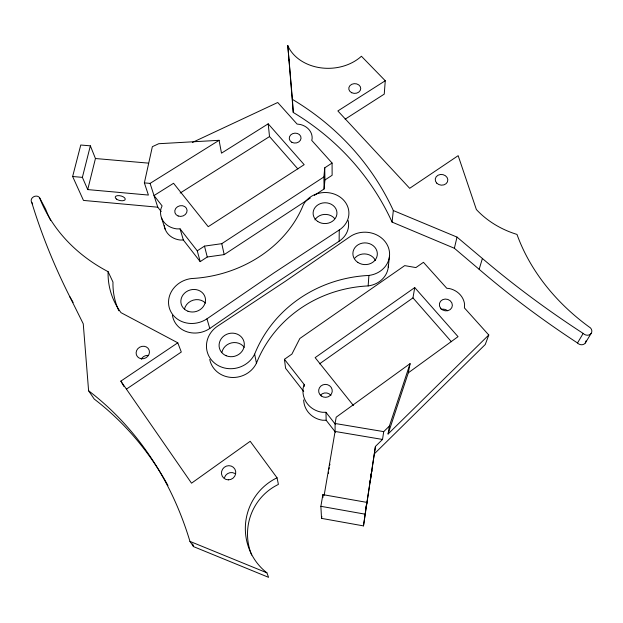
<?xml version="1.0" encoding="UTF-8"?>
<svg xmlns="http://www.w3.org/2000/svg" width="623" height="623" viewBox="0 0 623 623"><rect width="100%" height="100%" fill="white"/><g stroke="black" fill="none" stroke-linecap="round" stroke-linejoin="round"><path stroke-width="0.93" d="M324.147 495.355L335.081 431.459L335.104 423.492L336.186 417.184L410.082 363.63L408.299 372.827L388.074 433.997L488.775 334.995L464.423 307.91L464.571 304.367A18.885 16.914 13.6 0 0 449.121 288.488L446.792 288.293L423.445 262.314L415.891 267.579L404.709 265.624L299.827 338.499L291.914 354.082L284.438 359.3L285.575 368.255L303.705 391.493M172.415 315.293A24.32 21.953 -17.6 0 0 209.787 328.485L275.164 283.457L339.138 241.202L339.239 229.988A23.869 20.824 -1.6 0 0 340.057 197.047A23.869 20.824 -1.6 0 0 303.308 204.889A118.105 100.007 -12.1 0 1 191.619 278.528A24.873 22.335 -17.3 0 0 169.845 309.483A24.873 22.335 -17.3 0 0 206.961 318.828L273.847 272.983L339.239 229.988M209.741 359.448A24.827 23.02 -16.1 0 0 230.954 377.398A24.827 23.02 -16.1 0 0 256.45 363.17A130.417 123.72 14.8 0 1 368.154 285.918L368.909 275.436A24.468 21.727 3 0 0 387.529 245.439A24.468 21.727 3 0 0 349.892 236.756L285.42 281.253L217.482 326.211A25.395 23.44 -15.7 0 0 215.394 363.754A25.395 23.44 -15.7 0 0 254.643 354.121A133.501 126.212 13.8 0 1 368.909 275.436M585.994 340.898A5.031 4.353 25.1 0 1 582.832 344.62A5.031 4.353 25.1 0 1 577.505 342.977A773.198 497.029 16.6 0 1 479.157 269.315L454.369 248.266L392.069 222.092A306.75 272.212 -26.4 0 0 293.262 112.467L287.803 45.666A43.454 34.436 -2.1 0 0 361.418 56.249L385.263 80.749L384.243 94.128L345.126 119.195M314.35 195.373L324.1 188.971L324.933 179.977L324.739 167.828L332.082 163.047L311.734 140.385L312.131 138.618A17.008 14.267 -4.1 0 0 300.527 124.53L297.07 124.047L277.733 102.499L192.336 142.472M324.1 188.971L323.882 176.955L324.739 167.828M392.069 222.092L393.323 210.543A313.782 277.118 -26 0 0 292.421 99.392L287.803 45.666M388.277 267.103L389.476 256.294M328.422 473.371L328.57 472.156M363.489 525.898L366.783 502.372L322.878 494.623L320.876 506.304L321.53 518.375L363.489 525.898L375.435 446.418L382.522 439.449L383.721 431.63L389.406 426.054L410.082 363.63M366.783 502.372L365.974 508.664L375.435 446.418M370.903 476.478L370.054 482.311L370.747 477.896M370.981 476.377L371.83 470.56L371.137 474.952M328.999 469.22L329.248 467.702M388.074 433.997L389.406 426.054M321.53 518.375L321.857 516.451M319.529 363.848L412.963 297.88L414.739 287.585L458.037 336.661L408.299 372.827M161.17 211.555L157.775 207.194L83.474 200.419L72.634 176.504L80.764 145.019L90.358 145.837L82.376 177.368L87.718 189.587L148.406 195.054L144.365 182.882L152.355 146.685L158.725 143.718L219.078 140.315L221.492 153.165L268.186 123.829L304.172 164.674L208.214 226.686L173.552 183.279L154.013 195.56L162.089 205.878L160.983 208.658A20.567 17.685 -14.1 0 0 176.761 228.875L180.086 228.882L197.25 250.828L200.193 261.629L207.264 256.995L224.187 254.605L310.293 198.044M329.738 465.077L329.941 464.151M454.369 248.266L457.017 237.098L393.323 210.543M87.718 189.587L95.444 158.522L90.358 145.837M479.157 269.315L482.397 258.49L457.017 237.098M284.438 359.3L304.188 384.5L303.183 387.825A22.537 21.431 1.3 0 0 322.286 412.27L325.969 412.309L335.54 424.52M488.775 334.995L485.27 344.488L374.462 453.708M577.505 342.977L583.167 333.414A5.148 4.431 24.5 0 0 590.285 334.31A5.148 4.431 24.5 0 0 590.464 327.908A199.928 158.515 20.8 0 1 516.989 234.419A82.158 67.751 12.7 0 1 476.377 209.546L458.162 155.672L409.677 188.31L337.861 110.949L385.263 80.749M585.27 343.032L591.118 333.469M414.739 287.585L315.137 357.641L353.42 405.511M126.524 389.056L181.301 352.026L177.789 342.814L121.01 312.668A83.256 73.623 -15.7 0 1 108.091 271.659A178.513 148.64 -10.2 0 1 39.522 197.616A4.587 3.777 -22.4 0 0 33.416 196.899A4.587 3.777 -22.4 0 0 31.734 202.366A819.775 600.066 16.9 0 0 69.76 296.626L83.256 323.828L88.598 390.753A414.046 333.835 -56.3 0 1 189.945 541.387L193.488 546.597L268.583 577.334L266.901 572.817A55.984 55.276 -84.3 0 1 277.04 477.802L250.197 441.294L191.526 483.183L120.862 381.112L177.789 342.814M324.933 179.977L332.129 175.273L332.082 163.047M197.25 250.828L204.484 246.116L221.78 243.671L323.882 176.955M180.164 193.044L269.525 136.562L268.186 123.829M144.365 182.882L150.081 183.388L219.078 140.315M200.193 261.629L183.357 240.026L180.102 240.019A20.131 17.413 -14.3 0 1 164.285 225.604M335.509 432.245L326.164 420.268L322.566 420.229A22.023 21.018 1.7 0 1 303.666 399.911M95.444 158.522L148.227 163.109M72.634 176.504L82.376 177.368M335.104 423.492L383.721 431.63M335.081 431.459L382.522 439.449M320.876 506.304L364.992 514.154M189.945 541.387L266.901 572.817M412.963 297.88L451.395 341.731M269.525 136.562L297.864 168.942M88.598 390.753L94.205 399.039A402.435 326.07 -56.7 0 1 167.961 485.512M69.76 296.626L73.132 302.443M120.862 381.112L123.954 386.509M31.734 202.366L32.63 204.009M39.522 197.616L45.643 209.157A174.876 146.6 -10.2 0 0 50.681 220.487M108.091 271.659L112.973 282.071A81.457 72.416 -15.9 0 0 118.837 310.76M150.081 183.388L157.775 207.194M161.505 217.848L165.15 229.147M180.086 228.882L183.357 240.026M206.961 318.828L209.787 328.485M204.484 246.116L207.264 256.995M221.78 243.671L224.187 254.605M277.04 477.802L278.411 484.414A54.738 53.928 -86.3 0 0 251.676 555.062M254.643 354.121L256.45 363.17M304.188 384.5L304.336 386.385M292.421 99.392L293.262 112.467M322.878 494.623L323.002 497.388M325.969 412.309L326.164 420.268M289.438 60.968A42.621 34.031 -2 0 1 288.706 59.411M583.167 333.414A790.12 502.286 16.4 0 1 482.397 258.49M192.647 543.84A402.435 326.07 -56.7 0 1 193.488 546.597M141.304 359.113A6.658 6.035 -26.6 0 1 148.508 355.429M224.467 477.631A7.087 6.83 -40 0 1 234.832 473.457M320.417 395.309A6.651 6.355 1.7 0 1 330.953 395.418M441.107 309.444A6.417 5.778 14.1 0 1 447.392 310.659M388.394 265.242A23.939 21.369 3.3 0 1 368.154 285.918M221.913 352.26A12.413 11.51 -16 0 1 231.616 342.868A12.413 11.51 -16 0 1 244.247 347.284M354.915 258.023A11.969 10.684 3.2 0 1 375.428 260.492M348.125 220.495A23.363 20.497 -1.5 0 1 339.138 241.202M184.424 309.312A12.164 10.973 -17.6 0 1 193.216 300.161A12.164 10.973 -17.6 0 1 205.52 303.082M314.934 219.857A11.681 10.248 -1.5 0 1 334.528 218.385M291.813 142.27A5.911 4.961 -4.1 0 0 301.041 138.345A5.911 4.961 -4.1 0 0 292.592 133.68A5.911 4.961 -4.1 0 0 291.813 142.27M178.17 216.01A6.214 5.342 -14.1 0 0 187.079 210.309A6.214 5.342 -14.1 0 0 177.516 206.743A6.214 5.342 -14.1 0 0 178.17 216.01M116.454 199.072A5.132 2.36 13.5 0 0 124.989 199.858A5.132 2.36 13.5 0 0 119.281 195.645A5.132 2.36 13.5 0 0 116.454 199.072M436.707 183.1A6.323 5.358 7.3 0 0 447.462 181.854A6.323 5.358 7.3 0 0 440.43 174.487A6.323 5.358 7.3 0 0 436.707 183.1M351.73 92.741A5.989 4.883 -0.3 0 0 360.74 88.536A5.989 4.883 -0.3 0 0 351.785 84.284A5.989 4.883 -0.3 0 0 351.73 92.741M141.343 358.731A6.806 6.144 -26.1 0 0 149.162 350.142A6.806 6.144 -26.1 0 0 137.854 348.662A6.806 6.144 -26.1 0 0 141.343 358.731M228.353 479.85A7.25 6.985 -38 0 0 234.926 469.212A7.25 6.985 -38 0 0 222.551 469.22A7.25 6.985 -38 0 0 228.353 479.85M440.562 308.19A6.565 5.88 13.6 0 0 451.807 307.653A6.565 5.88 13.6 0 0 445.172 299.056A6.565 5.88 13.6 0 0 440.562 308.19M321.273 395.963A6.814 6.479 1.3 0 0 332.199 391.758A6.814 6.479 1.3 0 0 322.878 384.858A6.814 6.479 1.3 0 0 321.273 395.963M226.157 355.733A12.701 11.72 -15.7 0 0 244.302 343.631A12.701 11.72 -15.7 0 0 224.646 335.431A12.701 11.72 -15.7 0 0 226.157 355.733M357.804 262.384A12.234 10.864 3 0 0 377.258 255.15A12.234 10.864 3 0 0 360.265 243.718A12.234 10.864 3 0 0 357.804 262.384M187.959 311.227A12.437 11.167 -17.3 0 0 205.458 299.071A12.437 11.167 -17.3 0 0 186.106 291.899A12.437 11.167 -17.3 0 0 187.959 311.227M317.738 221.461A11.938 10.412 -1.6 0 0 336.856 214.491A11.938 10.412 -1.6 0 0 320.502 203.573A11.938 10.412 -1.6 0 0 317.738 221.461"/></g></svg>
